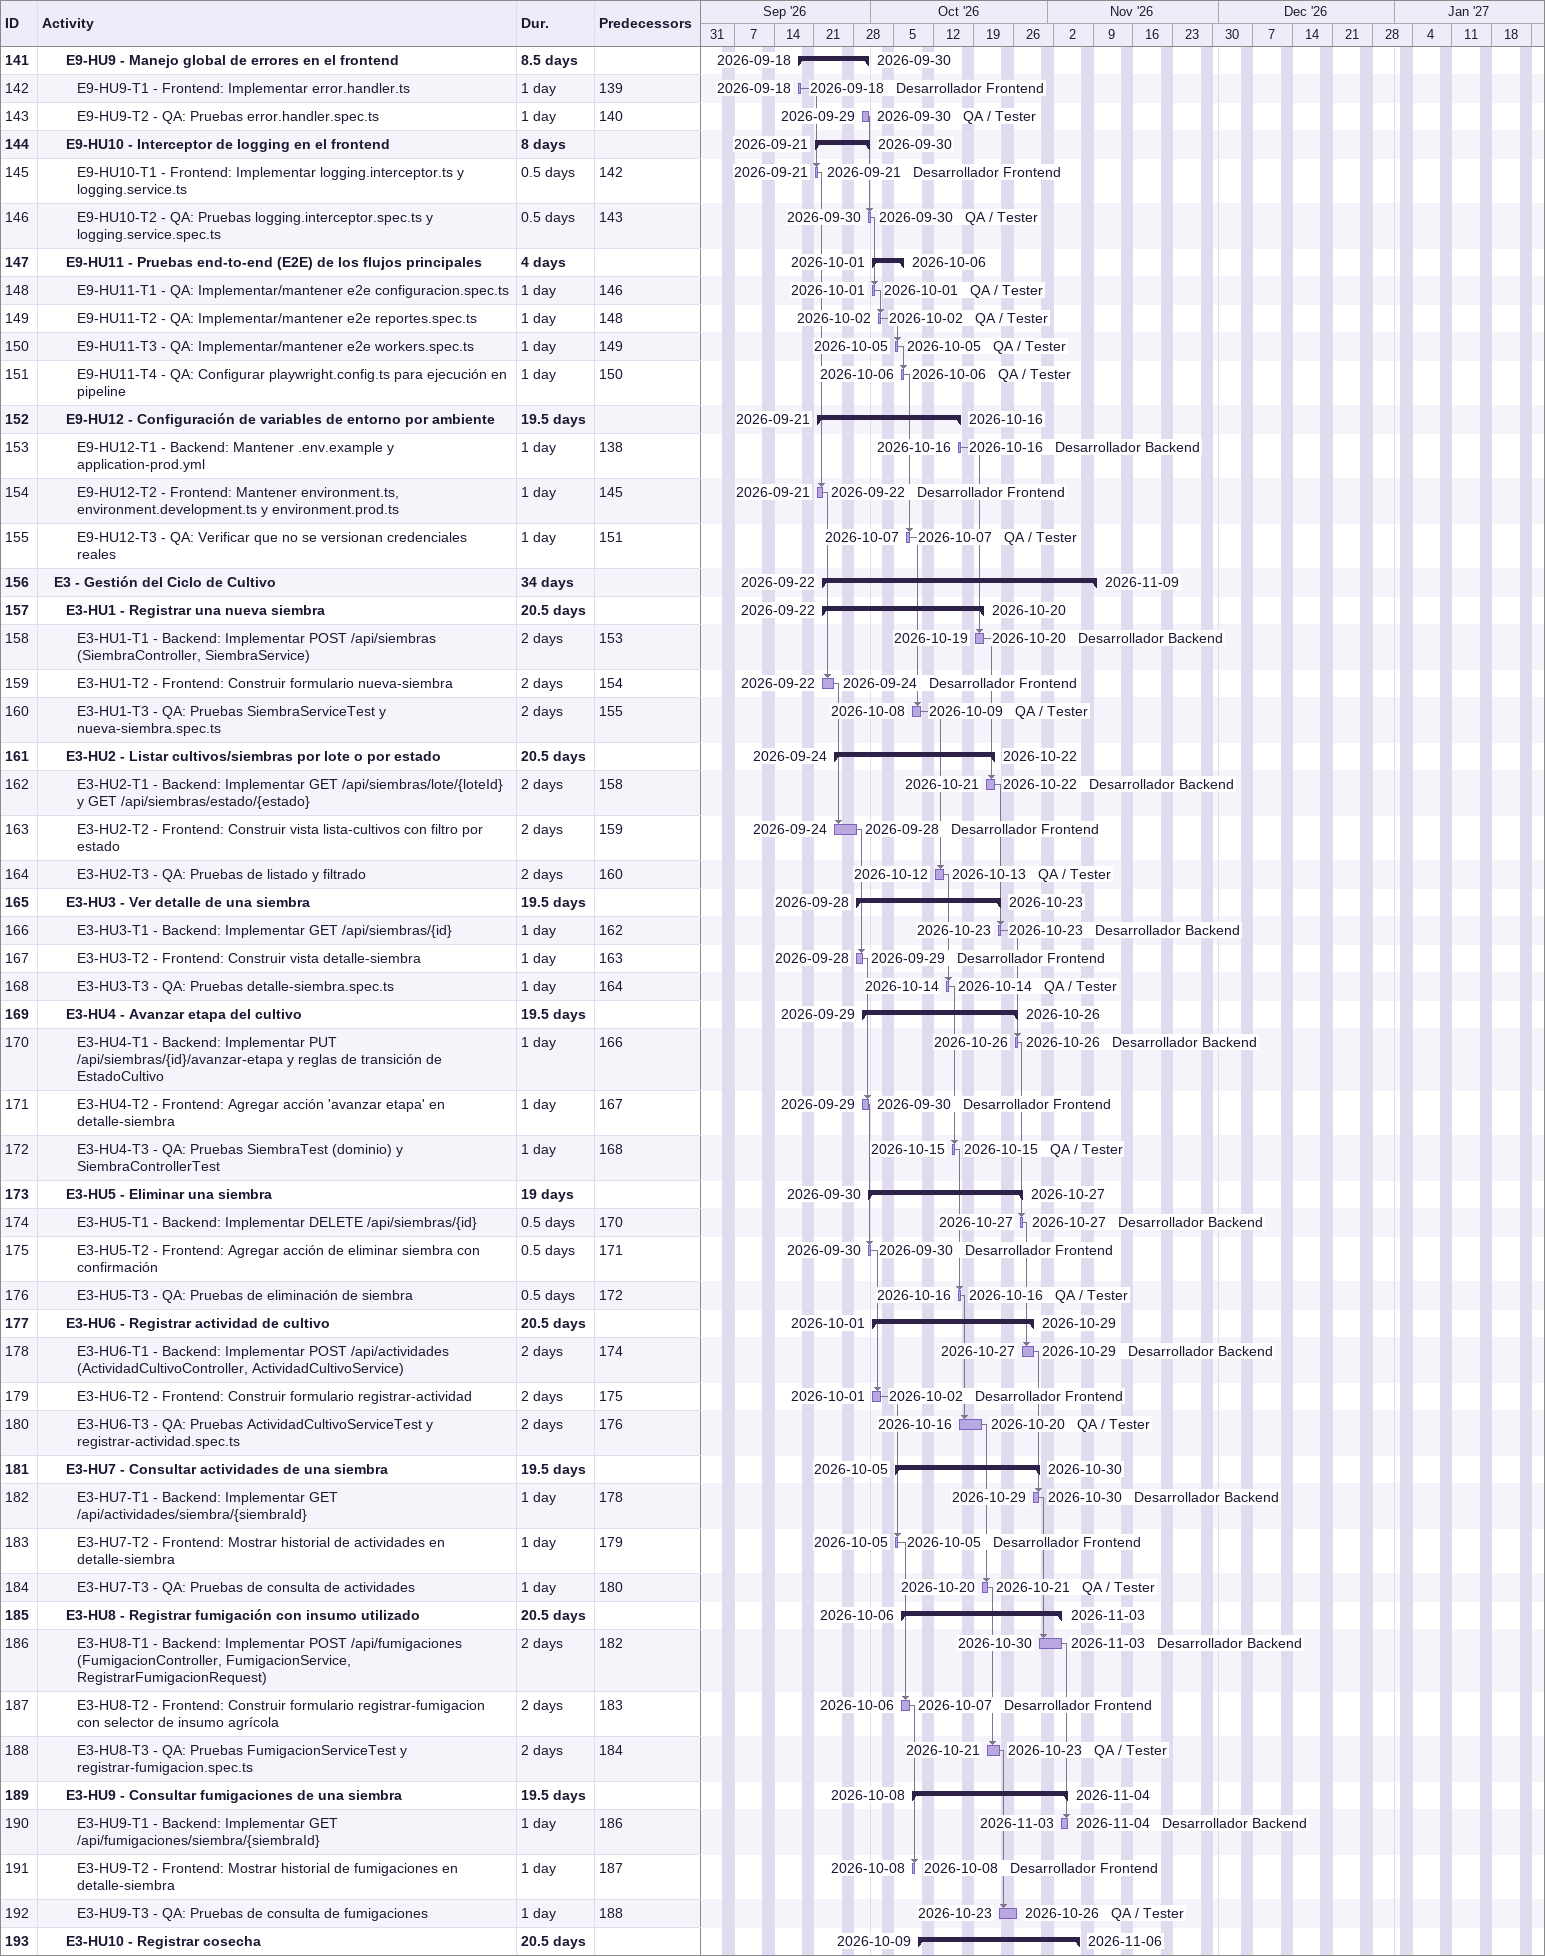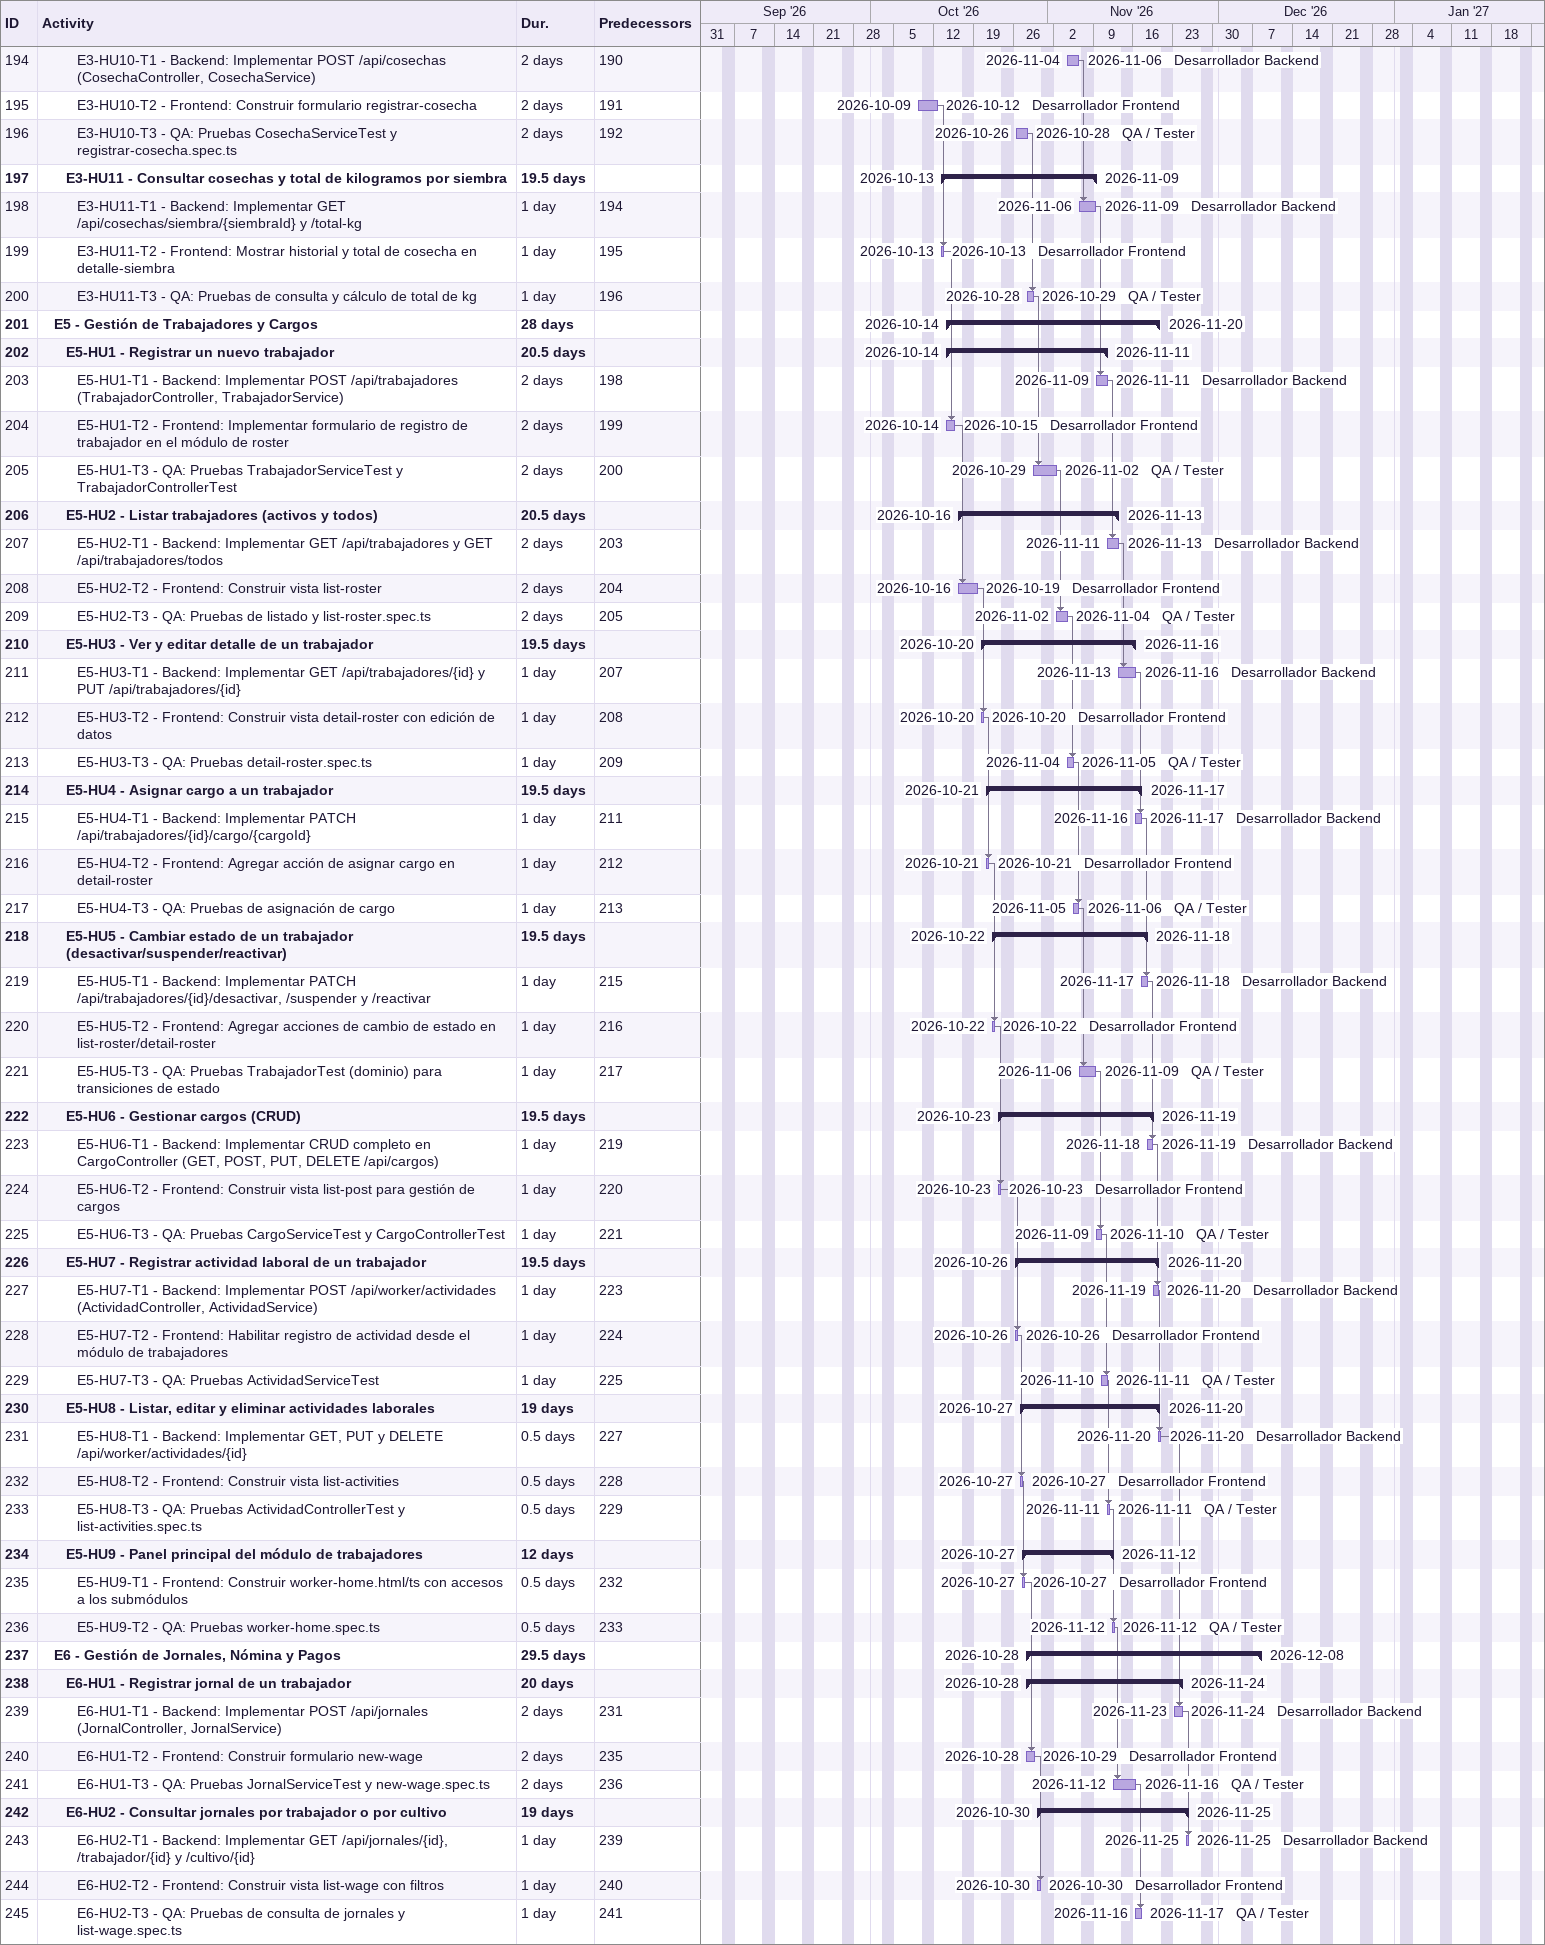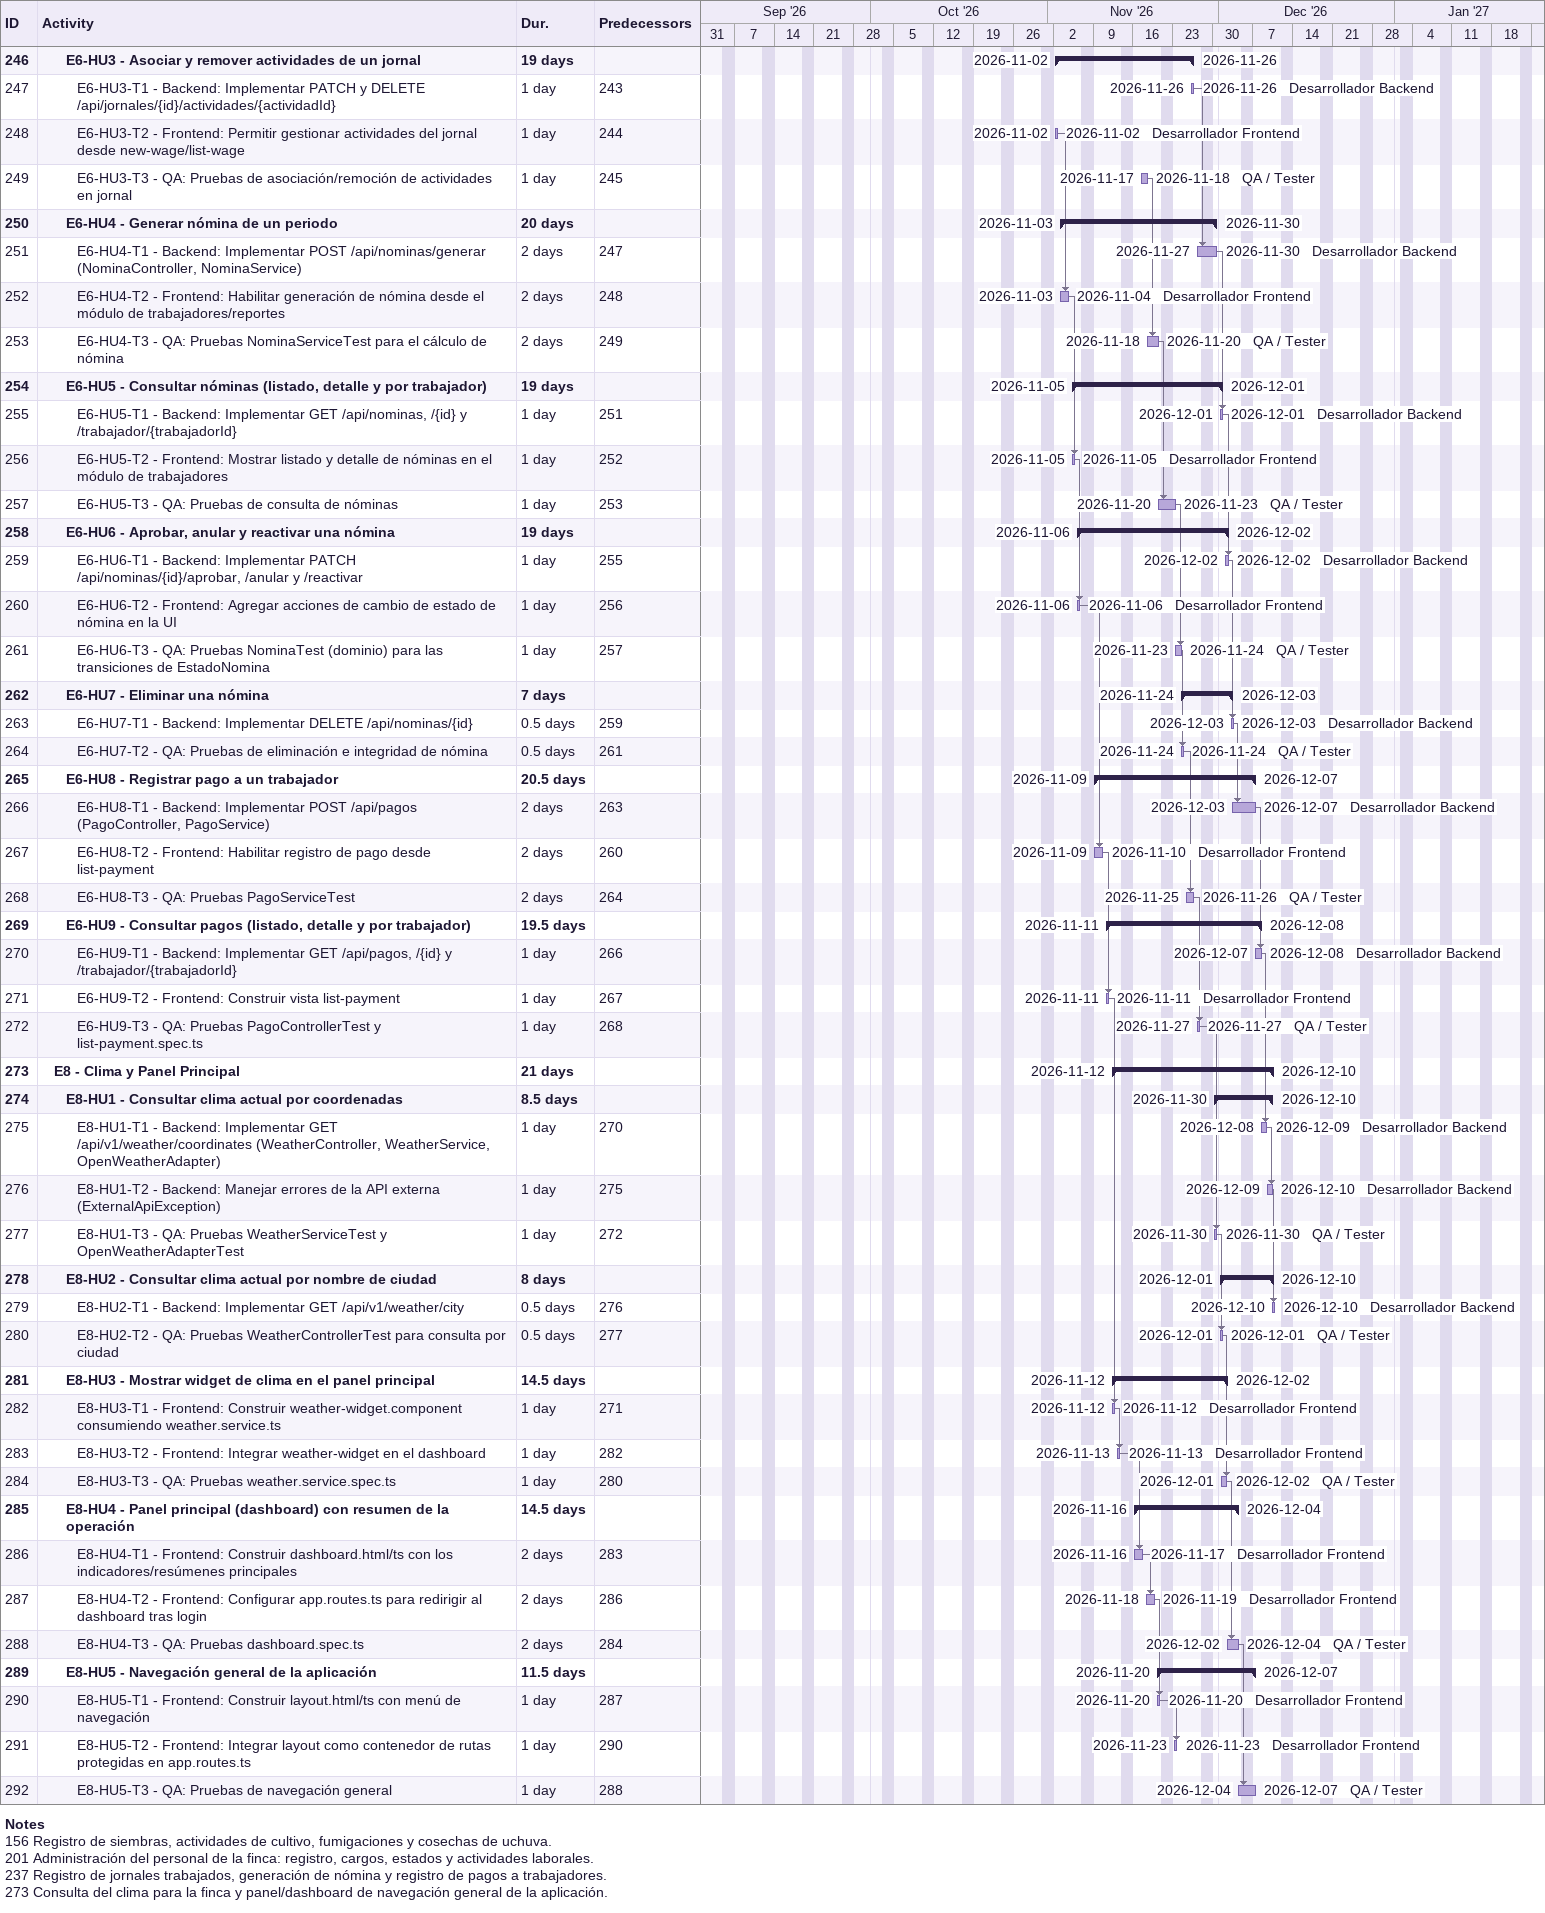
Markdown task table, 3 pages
| ID | Level | Task | Duration | Start | Finish | Predecessors | Resources |
|---|---|---|---|---|---|---|---|
| 141 | 3 | **E9-HU9 - Manejo global de errores en el frontend** | 8.5d | 2026-09-18 | 2026-09-30 |  |  |
| 142 | 4 | E9-HU9-T1 - Frontend: Implementar error.handler.ts | 1d | 2026-09-18 | 2026-09-18 | 139 | Desarrollador Frontend |
| 143 | 4 | E9-HU9-T2 - QA: Pruebas error.handler.spec.ts | 1d | 2026-09-29 | 2026-09-30 | 140 | QA / Tester |
| 144 | 3 | **E9-HU10 - Interceptor de logging en el frontend** | 8d | 2026-09-21 | 2026-09-30 |  |  |
| 145 | 4 | E9-HU10-T1 - Frontend: Implementar logging.interceptor.ts y logging.service.ts | 0.5d | 2026-09-21 | 2026-09-21 | 142 | Desarrollador Frontend |
| 146 | 4 | E9-HU10-T2 - QA: Pruebas logging.interceptor.spec.ts y logging.service.spec.ts | 0.5d | 2026-09-30 | 2026-09-30 | 143 | QA / Tester |
| 147 | 3 | **E9-HU11 - Pruebas end-to-end (E2E) de los flujos principales** | 4d | 2026-10-01 | 2026-10-06 |  |  |
| 148 | 4 | E9-HU11-T1 - QA: Implementar/mantener e2e configuracion.spec.ts | 1d | 2026-10-01 | 2026-10-01 | 146 | QA / Tester |
| 149 | 4 | E9-HU11-T2 - QA: Implementar/mantener e2e reportes.spec.ts | 1d | 2026-10-02 | 2026-10-02 | 148 | QA / Tester |
| 150 | 4 | E9-HU11-T3 - QA: Implementar/mantener e2e workers.spec.ts | 1d | 2026-10-05 | 2026-10-05 | 149 | QA / Tester |
| 151 | 4 | E9-HU11-T4 - QA: Configurar playwright.config.ts para ejecución en pipeline | 1d | 2026-10-06 | 2026-10-06 | 150 | QA / Tester |
| 152 | 3 | **E9-HU12 - Configuración de variables de entorno por ambiente** | 19.5d | 2026-09-21 | 2026-10-16 |  |  |
| 153 | 4 | E9-HU12-T1 - Backend: Mantener .env.example y application-prod.yml | 1d | 2026-10-16 | 2026-10-16 | 138 | Desarrollador Backend |
| 154 | 4 | E9-HU12-T2 - Frontend: Mantener environment.ts, environment.development.ts y environment.prod.ts | 1d | 2026-09-21 | 2026-09-22 | 145 | Desarrollador Frontend |
| 155 | 4 | E9-HU12-T3 - QA: Verificar que no se versionan credenciales reales | 1d | 2026-10-07 | 2026-10-07 | 151 | QA / Tester |
| 156 | 2 | **E3 - Gestión del Ciclo de Cultivo** | 34d | 2026-09-22 | 2026-11-09 |  |  |
| 157 | 3 | **E3-HU1 - Registrar una nueva siembra** | 20.5d | 2026-09-22 | 2026-10-20 |  |  |
| 158 | 4 | E3-HU1-T1 - Backend: Implementar POST /api/siembras (SiembraController, SiembraService) | 2d | 2026-10-19 | 2026-10-20 | 153 | Desarrollador Backend |
| 159 | 4 | E3-HU1-T2 - Frontend: Construir formulario nueva-siembra | 2d | 2026-09-22 | 2026-09-24 | 154 | Desarrollador Frontend |
| 160 | 4 | E3-HU1-T3 - QA: Pruebas SiembraServiceTest y nueva-siembra.spec.ts | 2d | 2026-10-08 | 2026-10-09 | 155 | QA / Tester |
| 161 | 3 | **E3-HU2 - Listar cultivos/siembras por lote o por estado** | 20.5d | 2026-09-24 | 2026-10-22 |  |  |
| 162 | 4 | E3-HU2-T1 - Backend: Implementar GET /api/siembras/lote/{loteId} y GET /api/siembras/estado/{estado} | 2d | 2026-10-21 | 2026-10-22 | 158 | Desarrollador Backend |
| 163 | 4 | E3-HU2-T2 - Frontend: Construir vista lista-cultivos con filtro por estado | 2d | 2026-09-24 | 2026-09-28 | 159 | Desarrollador Frontend |
| 164 | 4 | E3-HU2-T3 - QA: Pruebas de listado y filtrado | 2d | 2026-10-12 | 2026-10-13 | 160 | QA / Tester |
| 165 | 3 | **E3-HU3 - Ver detalle de una siembra** | 19.5d | 2026-09-28 | 2026-10-23 |  |  |
| 166 | 4 | E3-HU3-T1 - Backend: Implementar GET /api/siembras/{id} | 1d | 2026-10-23 | 2026-10-23 | 162 | Desarrollador Backend |
| 167 | 4 | E3-HU3-T2 - Frontend: Construir vista detalle-siembra | 1d | 2026-09-28 | 2026-09-29 | 163 | Desarrollador Frontend |
| 168 | 4 | E3-HU3-T3 - QA: Pruebas detalle-siembra.spec.ts | 1d | 2026-10-14 | 2026-10-14 | 164 | QA / Tester |
| 169 | 3 | **E3-HU4 - Avanzar etapa del cultivo** | 19.5d | 2026-09-29 | 2026-10-26 |  |  |
| 170 | 4 | E3-HU4-T1 - Backend: Implementar PUT /api/siembras/{id}/avanzar-etapa y reglas de transición de EstadoCultivo | 1d | 2026-10-26 | 2026-10-26 | 166 | Desarrollador Backend |
| 171 | 4 | E3-HU4-T2 - Frontend: Agregar acción 'avanzar etapa' en detalle-siembra | 1d | 2026-09-29 | 2026-09-30 | 167 | Desarrollador Frontend |
| 172 | 4 | E3-HU4-T3 - QA: Pruebas SiembraTest (dominio) y SiembraControllerTest | 1d | 2026-10-15 | 2026-10-15 | 168 | QA / Tester |
| 173 | 3 | **E3-HU5 - Eliminar una siembra** | 19d | 2026-09-30 | 2026-10-27 |  |  |
| 174 | 4 | E3-HU5-T1 - Backend: Implementar DELETE /api/siembras/{id} | 0.5d | 2026-10-27 | 2026-10-27 | 170 | Desarrollador Backend |
| 175 | 4 | E3-HU5-T2 - Frontend: Agregar acción de eliminar siembra con confirmación | 0.5d | 2026-09-30 | 2026-09-30 | 171 | Desarrollador Frontend |
| 176 | 4 | E3-HU5-T3 - QA: Pruebas de eliminación de siembra | 0.5d | 2026-10-16 | 2026-10-16 | 172 | QA / Tester |
| 177 | 3 | **E3-HU6 - Registrar actividad de cultivo** | 20.5d | 2026-10-01 | 2026-10-29 |  |  |
| 178 | 4 | E3-HU6-T1 - Backend: Implementar POST /api/actividades (ActividadCultivoController, ActividadCultivoService) | 2d | 2026-10-27 | 2026-10-29 | 174 | Desarrollador Backend |
| 179 | 4 | E3-HU6-T2 - Frontend: Construir formulario registrar-actividad | 2d | 2026-10-01 | 2026-10-02 | 175 | Desarrollador Frontend |
| 180 | 4 | E3-HU6-T3 - QA: Pruebas ActividadCultivoServiceTest y registrar-actividad.spec.ts | 2d | 2026-10-16 | 2026-10-20 | 176 | QA / Tester |
| 181 | 3 | **E3-HU7 - Consultar actividades de una siembra** | 19.5d | 2026-10-05 | 2026-10-30 |  |  |
| 182 | 4 | E3-HU7-T1 - Backend: Implementar GET /api/actividades/siembra/{siembraId} | 1d | 2026-10-29 | 2026-10-30 | 178 | Desarrollador Backend |
| 183 | 4 | E3-HU7-T2 - Frontend: Mostrar historial de actividades en detalle-siembra | 1d | 2026-10-05 | 2026-10-05 | 179 | Desarrollador Frontend |
| 184 | 4 | E3-HU7-T3 - QA: Pruebas de consulta de actividades | 1d | 2026-10-20 | 2026-10-21 | 180 | QA / Tester |
| 185 | 3 | **E3-HU8 - Registrar fumigación con insumo utilizado** | 20.5d | 2026-10-06 | 2026-11-03 |  |  |
| 186 | 4 | E3-HU8-T1 - Backend: Implementar POST /api/fumigaciones (FumigacionController, FumigacionService, RegistrarFumigacionRequest) | 2d | 2026-10-30 | 2026-11-03 | 182 | Desarrollador Backend |
| 187 | 4 | E3-HU8-T2 - Frontend: Construir formulario registrar-fumigacion con selector de insumo agrícola | 2d | 2026-10-06 | 2026-10-07 | 183 | Desarrollador Frontend |
| 188 | 4 | E3-HU8-T3 - QA: Pruebas FumigacionServiceTest y registrar-fumigacion.spec.ts | 2d | 2026-10-21 | 2026-10-23 | 184 | QA / Tester |
| 189 | 3 | **E3-HU9 - Consultar fumigaciones de una siembra** | 19.5d | 2026-10-08 | 2026-11-04 |  |  |
| 190 | 4 | E3-HU9-T1 - Backend: Implementar GET /api/fumigaciones/siembra/{siembraId} | 1d | 2026-11-03 | 2026-11-04 | 186 | Desarrollador Backend |
| 191 | 4 | E3-HU9-T2 - Frontend: Mostrar historial de fumigaciones en detalle-siembra | 1d | 2026-10-08 | 2026-10-08 | 187 | Desarrollador Frontend |
| 192 | 4 | E3-HU9-T3 - QA: Pruebas de consulta de fumigaciones | 1d | 2026-10-23 | 2026-10-26 | 188 | QA / Tester |
| 193 | 3 | **E3-HU10 - Registrar cosecha** | 20.5d | 2026-10-09 | 2026-11-06 |  |  |
| 194 | 4 | E3-HU10-T1 - Backend: Implementar POST /api/cosechas (CosechaController, CosechaService) | 2d | 2026-11-04 | 2026-11-06 | 190 | Desarrollador Backend |
| 195 | 4 | E3-HU10-T2 - Frontend: Construir formulario registrar-cosecha | 2d | 2026-10-09 | 2026-10-12 | 191 | Desarrollador Frontend |
| 196 | 4 | E3-HU10-T3 - QA: Pruebas CosechaServiceTest y registrar-cosecha.spec.ts | 2d | 2026-10-26 | 2026-10-28 | 192 | QA / Tester |
| 197 | 3 | **E3-HU11 - Consultar cosechas y total de kilogramos por siembra** | 19.5d | 2026-10-13 | 2026-11-09 |  |  |
| 198 | 4 | E3-HU11-T1 - Backend: Implementar GET /api/cosechas/siembra/{siembraId} y /total-kg | 1d | 2026-11-06 | 2026-11-09 | 194 | Desarrollador Backend |
| 199 | 4 | E3-HU11-T2 - Frontend: Mostrar historial y total de cosecha en detalle-siembra | 1d | 2026-10-13 | 2026-10-13 | 195 | Desarrollador Frontend |
| 200 | 4 | E3-HU11-T3 - QA: Pruebas de consulta y cálculo de total de kg | 1d | 2026-10-28 | 2026-10-29 | 196 | QA / Tester |
| 201 | 2 | **E5 - Gestión de Trabajadores y Cargos** | 28d | 2026-10-14 | 2026-11-20 |  |  |
| 202 | 3 | **E5-HU1 - Registrar un nuevo trabajador** | 20.5d | 2026-10-14 | 2026-11-11 |  |  |
| 203 | 4 | E5-HU1-T1 - Backend: Implementar POST /api/trabajadores (TrabajadorController, TrabajadorService) | 2d | 2026-11-09 | 2026-11-11 | 198 | Desarrollador Backend |
| 204 | 4 | E5-HU1-T2 - Frontend: Implementar formulario de registro de trabajador en el módulo de roster | 2d | 2026-10-14 | 2026-10-15 | 199 | Desarrollador Frontend |
| 205 | 4 | E5-HU1-T3 - QA: Pruebas TrabajadorServiceTest y TrabajadorControllerTest | 2d | 2026-10-29 | 2026-11-02 | 200 | QA / Tester |
| 206 | 3 | **E5-HU2 - Listar trabajadores (activos y todos)** | 20.5d | 2026-10-16 | 2026-11-13 |  |  |
| 207 | 4 | E5-HU2-T1 - Backend: Implementar GET /api/trabajadores y GET /api/trabajadores/todos | 2d | 2026-11-11 | 2026-11-13 | 203 | Desarrollador Backend |
| 208 | 4 | E5-HU2-T2 - Frontend: Construir vista list-roster | 2d | 2026-10-16 | 2026-10-19 | 204 | Desarrollador Frontend |
| 209 | 4 | E5-HU2-T3 - QA: Pruebas de listado y list-roster.spec.ts | 2d | 2026-11-02 | 2026-11-04 | 205 | QA / Tester |
| 210 | 3 | **E5-HU3 - Ver y editar detalle de un trabajador** | 19.5d | 2026-10-20 | 2026-11-16 |  |  |
| 211 | 4 | E5-HU3-T1 - Backend: Implementar GET /api/trabajadores/{id} y PUT /api/trabajadores/{id} | 1d | 2026-11-13 | 2026-11-16 | 207 | Desarrollador Backend |
| 212 | 4 | E5-HU3-T2 - Frontend: Construir vista detail-roster con edición de datos | 1d | 2026-10-20 | 2026-10-20 | 208 | Desarrollador Frontend |
| 213 | 4 | E5-HU3-T3 - QA: Pruebas detail-roster.spec.ts | 1d | 2026-11-04 | 2026-11-05 | 209 | QA / Tester |
| 214 | 3 | **E5-HU4 - Asignar cargo a un trabajador** | 19.5d | 2026-10-21 | 2026-11-17 |  |  |
| 215 | 4 | E5-HU4-T1 - Backend: Implementar PATCH /api/trabajadores/{id}/cargo/{cargoId} | 1d | 2026-11-16 | 2026-11-17 | 211 | Desarrollador Backend |
| 216 | 4 | E5-HU4-T2 - Frontend: Agregar acción de asignar cargo en detail-roster | 1d | 2026-10-21 | 2026-10-21 | 212 | Desarrollador Frontend |
| 217 | 4 | E5-HU4-T3 - QA: Pruebas de asignación de cargo | 1d | 2026-11-05 | 2026-11-06 | 213 | QA / Tester |
| 218 | 3 | **E5-HU5 - Cambiar estado de un trabajador (desactivar/suspender/reactivar)** | 19.5d | 2026-10-22 | 2026-11-18 |  |  |
| 219 | 4 | E5-HU5-T1 - Backend: Implementar PATCH /api/trabajadores/{id}/desactivar, /suspender y /reactivar | 1d | 2026-11-17 | 2026-11-18 | 215 | Desarrollador Backend |
| 220 | 4 | E5-HU5-T2 - Frontend: Agregar acciones de cambio de estado en list-roster/detail-roster | 1d | 2026-10-22 | 2026-10-22 | 216 | Desarrollador Frontend |
| 221 | 4 | E5-HU5-T3 - QA: Pruebas TrabajadorTest (dominio) para transiciones de estado | 1d | 2026-11-06 | 2026-11-09 | 217 | QA / Tester |
| 222 | 3 | **E5-HU6 - Gestionar cargos (CRUD)** | 19.5d | 2026-10-23 | 2026-11-19 |  |  |
| 223 | 4 | E5-HU6-T1 - Backend: Implementar CRUD completo en CargoController (GET, POST, PUT, DELETE /api/cargos) | 1d | 2026-11-18 | 2026-11-19 | 219 | Desarrollador Backend |
| 224 | 4 | E5-HU6-T2 - Frontend: Construir vista list-post para gestión de cargos | 1d | 2026-10-23 | 2026-10-23 | 220 | Desarrollador Frontend |
| 225 | 4 | E5-HU6-T3 - QA: Pruebas CargoServiceTest y CargoControllerTest | 1d | 2026-11-09 | 2026-11-10 | 221 | QA / Tester |
| 226 | 3 | **E5-HU7 - Registrar actividad laboral de un trabajador** | 19.5d | 2026-10-26 | 2026-11-20 |  |  |
| 227 | 4 | E5-HU7-T1 - Backend: Implementar POST /api/worker/actividades (ActividadController, ActividadService) | 1d | 2026-11-19 | 2026-11-20 | 223 | Desarrollador Backend |
| 228 | 4 | E5-HU7-T2 - Frontend: Habilitar registro de actividad desde el módulo de trabajadores | 1d | 2026-10-26 | 2026-10-26 | 224 | Desarrollador Frontend |
| 229 | 4 | E5-HU7-T3 - QA: Pruebas ActividadServiceTest | 1d | 2026-11-10 | 2026-11-11 | 225 | QA / Tester |
| 230 | 3 | **E5-HU8 - Listar, editar y eliminar actividades laborales** | 19d | 2026-10-27 | 2026-11-20 |  |  |
| 231 | 4 | E5-HU8-T1 - Backend: Implementar GET, PUT y DELETE /api/worker/actividades/{id} | 0.5d | 2026-11-20 | 2026-11-20 | 227 | Desarrollador Backend |
| 232 | 4 | E5-HU8-T2 - Frontend: Construir vista list-activities | 0.5d | 2026-10-27 | 2026-10-27 | 228 | Desarrollador Frontend |
| 233 | 4 | E5-HU8-T3 - QA: Pruebas ActividadControllerTest y list-activities.spec.ts | 0.5d | 2026-11-11 | 2026-11-11 | 229 | QA / Tester |
| 234 | 3 | **E5-HU9 - Panel principal del módulo de trabajadores** | 12d | 2026-10-27 | 2026-11-12 |  |  |
| 235 | 4 | E5-HU9-T1 - Frontend: Construir worker-home.html/ts con accesos a los submódulos | 0.5d | 2026-10-27 | 2026-10-27 | 232 | Desarrollador Frontend |
| 236 | 4 | E5-HU9-T2 - QA: Pruebas worker-home.spec.ts | 0.5d | 2026-11-12 | 2026-11-12 | 233 | QA / Tester |
| 237 | 2 | **E6 - Gestión de Jornales, Nómina y Pagos** | 29.5d | 2026-10-28 | 2026-12-08 |  |  |
| 238 | 3 | **E6-HU1 - Registrar jornal de un trabajador** | 20d | 2026-10-28 | 2026-11-24 |  |  |
| 239 | 4 | E6-HU1-T1 - Backend: Implementar POST /api/jornales (JornalController, JornalService) | 2d | 2026-11-23 | 2026-11-24 | 231 | Desarrollador Backend |
| 240 | 4 | E6-HU1-T2 - Frontend: Construir formulario new-wage | 2d | 2026-10-28 | 2026-10-29 | 235 | Desarrollador Frontend |
| 241 | 4 | E6-HU1-T3 - QA: Pruebas JornalServiceTest y new-wage.spec.ts | 2d | 2026-11-12 | 2026-11-16 | 236 | QA / Tester |
| 242 | 3 | **E6-HU2 - Consultar jornales por trabajador o por cultivo** | 19d | 2026-10-30 | 2026-11-25 |  |  |
| 243 | 4 | E6-HU2-T1 - Backend: Implementar GET /api/jornales/{id}, /trabajador/{id} y /cultivo/{id} | 1d | 2026-11-25 | 2026-11-25 | 239 | Desarrollador Backend |
| 244 | 4 | E6-HU2-T2 - Frontend: Construir vista list-wage con filtros | 1d | 2026-10-30 | 2026-10-30 | 240 | Desarrollador Frontend |
| 245 | 4 | E6-HU2-T3 - QA: Pruebas de consulta de jornales y list-wage.spec.ts | 1d | 2026-11-16 | 2026-11-17 | 241 | QA / Tester |
| 246 | 3 | **E6-HU3 - Asociar y remover actividades de un jornal** | 19d | 2026-11-02 | 2026-11-26 |  |  |
| 247 | 4 | E6-HU3-T1 - Backend: Implementar PATCH y DELETE /api/jornales/{id}/actividades/{actividadId} | 1d | 2026-11-26 | 2026-11-26 | 243 | Desarrollador Backend |
| 248 | 4 | E6-HU3-T2 - Frontend: Permitir gestionar actividades del jornal desde new-wage/list-wage | 1d | 2026-11-02 | 2026-11-02 | 244 | Desarrollador Frontend |
| 249 | 4 | E6-HU3-T3 - QA: Pruebas de asociación/remoción de actividades en jornal | 1d | 2026-11-17 | 2026-11-18 | 245 | QA / Tester |
| 250 | 3 | **E6-HU4 - Generar nómina de un periodo** | 20d | 2026-11-03 | 2026-11-30 |  |  |
| 251 | 4 | E6-HU4-T1 - Backend: Implementar POST /api/nominas/generar (NominaController, NominaService) | 2d | 2026-11-27 | 2026-11-30 | 247 | Desarrollador Backend |
| 252 | 4 | E6-HU4-T2 - Frontend: Habilitar generación de nómina desde el módulo de trabajadores/reportes | 2d | 2026-11-03 | 2026-11-04 | 248 | Desarrollador Frontend |
| 253 | 4 | E6-HU4-T3 - QA: Pruebas NominaServiceTest para el cálculo de nómina | 2d | 2026-11-18 | 2026-11-20 | 249 | QA / Tester |
| 254 | 3 | **E6-HU5 - Consultar nóminas (listado, detalle y por trabajador)** | 19d | 2026-11-05 | 2026-12-01 |  |  |
| 255 | 4 | E6-HU5-T1 - Backend: Implementar GET /api/nominas, /{id} y /trabajador/{trabajadorId} | 1d | 2026-12-01 | 2026-12-01 | 251 | Desarrollador Backend |
| 256 | 4 | E6-HU5-T2 - Frontend: Mostrar listado y detalle de nóminas en el módulo de trabajadores | 1d | 2026-11-05 | 2026-11-05 | 252 | Desarrollador Frontend |
| 257 | 4 | E6-HU5-T3 - QA: Pruebas de consulta de nóminas | 1d | 2026-11-20 | 2026-11-23 | 253 | QA / Tester |
| 258 | 3 | **E6-HU6 - Aprobar, anular y reactivar una nómina** | 19d | 2026-11-06 | 2026-12-02 |  |  |
| 259 | 4 | E6-HU6-T1 - Backend: Implementar PATCH /api/nominas/{id}/aprobar, /anular y /reactivar | 1d | 2026-12-02 | 2026-12-02 | 255 | Desarrollador Backend |
| 260 | 4 | E6-HU6-T2 - Frontend: Agregar acciones de cambio de estado de nómina en la UI | 1d | 2026-11-06 | 2026-11-06 | 256 | Desarrollador Frontend |
| 261 | 4 | E6-HU6-T3 - QA: Pruebas NominaTest (dominio) para las transiciones de EstadoNomina | 1d | 2026-11-23 | 2026-11-24 | 257 | QA / Tester |
| 262 | 3 | **E6-HU7 - Eliminar una nómina** | 7d | 2026-11-24 | 2026-12-03 |  |  |
| 263 | 4 | E6-HU7-T1 - Backend: Implementar DELETE /api/nominas/{id} | 0.5d | 2026-12-03 | 2026-12-03 | 259 | Desarrollador Backend |
| 264 | 4 | E6-HU7-T2 - QA: Pruebas de eliminación e integridad de nómina | 0.5d | 2026-11-24 | 2026-11-24 | 261 | QA / Tester |
| 265 | 3 | **E6-HU8 - Registrar pago a un trabajador** | 20.5d | 2026-11-09 | 2026-12-07 |  |  |
| 266 | 4 | E6-HU8-T1 - Backend: Implementar POST /api/pagos (PagoController, PagoService) | 2d | 2026-12-03 | 2026-12-07 | 263 | Desarrollador Backend |
| 267 | 4 | E6-HU8-T2 - Frontend: Habilitar registro de pago desde list-payment | 2d | 2026-11-09 | 2026-11-10 | 260 | Desarrollador Frontend |
| 268 | 4 | E6-HU8-T3 - QA: Pruebas PagoServiceTest | 2d | 2026-11-25 | 2026-11-26 | 264 | QA / Tester |
| 269 | 3 | **E6-HU9 - Consultar pagos (listado, detalle y por trabajador)** | 19.5d | 2026-11-11 | 2026-12-08 |  |  |
| 270 | 4 | E6-HU9-T1 - Backend: Implementar GET /api/pagos, /{id} y /trabajador/{trabajadorId} | 1d | 2026-12-07 | 2026-12-08 | 266 | Desarrollador Backend |
| 271 | 4 | E6-HU9-T2 - Frontend: Construir vista list-payment | 1d | 2026-11-11 | 2026-11-11 | 267 | Desarrollador Frontend |
| 272 | 4 | E6-HU9-T3 - QA: Pruebas PagoControllerTest y list-payment.spec.ts | 1d | 2026-11-27 | 2026-11-27 | 268 | QA / Tester |
| 273 | 2 | **E8 - Clima y Panel Principal** | 21d | 2026-11-12 | 2026-12-10 |  |  |
| 274 | 3 | **E8-HU1 - Consultar clima actual por coordenadas** | 8.5d | 2026-11-30 | 2026-12-10 |  |  |
| 275 | 4 | E8-HU1-T1 - Backend: Implementar GET /api/v1/weather/coordinates (WeatherController, WeatherService, OpenWeatherAdapter) | 1d | 2026-12-08 | 2026-12-09 | 270 | Desarrollador Backend |
| 276 | 4 | E8-HU1-T2 - Backend: Manejar errores de la API externa (ExternalApiException) | 1d | 2026-12-09 | 2026-12-10 | 275 | Desarrollador Backend |
| 277 | 4 | E8-HU1-T3 - QA: Pruebas WeatherServiceTest y OpenWeatherAdapterTest | 1d | 2026-11-30 | 2026-11-30 | 272 | QA / Tester |
| 278 | 3 | **E8-HU2 - Consultar clima actual por nombre de ciudad** | 8d | 2026-12-01 | 2026-12-10 |  |  |
| 279 | 4 | E8-HU2-T1 - Backend: Implementar GET /api/v1/weather/city | 0.5d | 2026-12-10 | 2026-12-10 | 276 | Desarrollador Backend |
| 280 | 4 | E8-HU2-T2 - QA: Pruebas WeatherControllerTest para consulta por ciudad | 0.5d | 2026-12-01 | 2026-12-01 | 277 | QA / Tester |
| 281 | 3 | **E8-HU3 - Mostrar widget de clima en el panel principal** | 14.5d | 2026-11-12 | 2026-12-02 |  |  |
| 282 | 4 | E8-HU3-T1 - Frontend: Construir weather-widget.component consumiendo weather.service.ts | 1d | 2026-11-12 | 2026-11-12 | 271 | Desarrollador Frontend |
| 283 | 4 | E8-HU3-T2 - Frontend: Integrar weather-widget en el dashboard | 1d | 2026-11-13 | 2026-11-13 | 282 | Desarrollador Frontend |
| 284 | 4 | E8-HU3-T3 - QA: Pruebas weather.service.spec.ts | 1d | 2026-12-01 | 2026-12-02 | 280 | QA / Tester |
| 285 | 3 | **E8-HU4 - Panel principal (dashboard) con resumen de la operación** | 14.5d | 2026-11-16 | 2026-12-04 |  |  |
| 286 | 4 | E8-HU4-T1 - Frontend: Construir dashboard.html/ts con los indicadores/resúmenes principales | 2d | 2026-11-16 | 2026-11-17 | 283 | Desarrollador Frontend |
| 287 | 4 | E8-HU4-T2 - Frontend: Configurar app.routes.ts para redirigir al dashboard tras login | 2d | 2026-11-18 | 2026-11-19 | 286 | Desarrollador Frontend |
| 288 | 4 | E8-HU4-T3 - QA: Pruebas dashboard.spec.ts | 2d | 2026-12-02 | 2026-12-04 | 284 | QA / Tester |
| 289 | 3 | **E8-HU5 - Navegación general de la aplicación** | 11.5d | 2026-11-20 | 2026-12-07 |  |  |
| 290 | 4 | E8-HU5-T1 - Frontend: Construir layout.html/ts con menú de navegación | 1d | 2026-11-20 | 2026-11-20 | 287 | Desarrollador Frontend |
| 291 | 4 | E8-HU5-T2 - Frontend: Integrar layout como contenedor de rutas protegidas en app.routes.ts | 1d | 2026-11-23 | 2026-11-23 | 290 | Desarrollador Frontend |
| 292 | 4 | E8-HU5-T3 - QA: Pruebas de navegación general | 1d | 2026-12-04 | 2026-12-07 | 288 | QA / Tester |

Notes
- 156: Registro de siembras, actividades de cultivo, fumigaciones y cosechas de uchuva.
- 201: Administración del personal de la finca: registro, cargos, estados y actividades laborales.
- 237: Registro de jornales trabajados, generación de nómina y registro de pagos a trabajadores.
- 273: Consulta del clima para la finca y panel/dashboard de navegación general de la aplicación.
